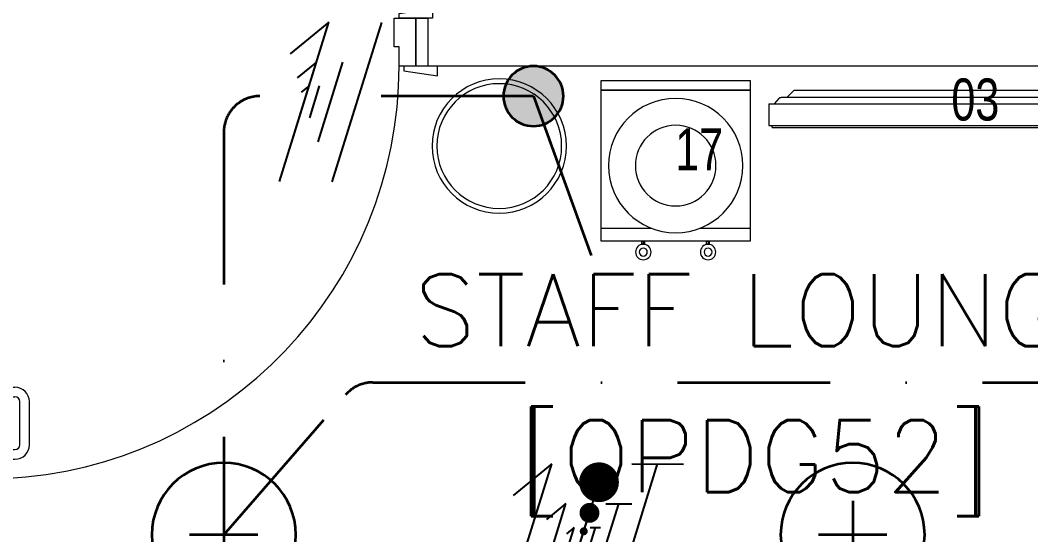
# Model space of a CAD drawing. Header units: inches. Extents: x -12418 to 57169, y -29325 to 19878.
# Drawn here: x 21729 to 23834, y 129 to 1201 of the extents above; entities that cross this region are included whole.
import ezdxf
from ezdxf import colors
from ezdxf.entities.mleader import LeaderData, LeaderLine
from ezdxf.enums import TextEntityAlignment as Align
from ezdxf.math import Vec2, Vec3

# ---------------------------------------------------------------- set-up
doc = ezdxf.new("R2010")
doc.units = ezdxf.units.IN
doc.header["$LTSCALE"] = 25
doc.header["$MEASUREMENT"] = 0
doc.linetypes.add('DASHDOT', pattern=[25.4, 12.7, -6.35, 0, -6.35])
doc.layers.get('0').update_dxf_attribs({"color": 8})
for name, color, linetype, lineweight in [('00-Ground Floor$0$72_EGR_BASE_TEXT', 252, 'Continuous', 5), ('00-Ground Floor$0$72_EGR_EQP_TAG', 142, 'Continuous', 5), ('00-Ground Floor$0$LOADING', 253, 'Continuous', 5), ('00-Ground Floor$0$Walls', 251, 'Continuous', 5), ('00-Ground Floor$0$Wooden Joinery', 251, 'Continuous', 5), ('E-LITE-CIRC-NUMB', 6, 'Continuous', 25), ('E-LITE-CLNG @ 100', 150, 'Continuous', 35), ('E-LITE-CLNG-CNDT', 6, 'DASHDOT', 35), ('E-LITE-CTRL', 6, 'Continuous', 25), ('E-LITE-IDEN', 6, 'Continuous', 25), ('E-LITE-SWCH @ 100', 3, 'Continuous', 35), ('E-LITE-TEXT', 6, 'Continuous', 25), ('E-POWR-WIRE', 6, 'Continuous', 25), ('E-POWR-WIRE @ 100', 6, 'Continuous', 25), ('E-POWR-WIRE @ 20', 6, 'Continuous', 25), ('E-POWR-WIRE @ 50', 6, 'Continuous', 25)]:
    doc.layers.add(name, color=color, linetype=linetype, lineweight=lineweight)
doc.styles.add('00-Ground Floor$0$SIMPLEX', font='SIMPLEX.shx', dxfattribs={"height": 150})
doc.styles.add('00-Ground Floor$0$X3G_ENTITY_257CFD', font='swisscl.ttf', dxfattribs={"height": 200})
doc.styles.add('DC_Elc_Romans', font='elc_romans.shx', dxfattribs={"width": 0.7})
doc.styles.add('DC_Simplex', font='SIMPLEX.shx', dxfattribs={"width": 0.7})

# ---------------------------------------------------------------- blocks, each defined once
blk = doc.blocks.new('00-Ground Floor$0$A$C72370EFE')
at = {"layer": '00-Ground Floor$0$Wooden Joinery'}
for p, q in [((-0.01, -0.04), (-0.02, -0.04)), ((-0.01, -0.03), (-0.01, -0.07)), ((0, -0.03), (-0.01, -0.03)), ((0.04, -0.03), (0.05, -0.03)), ((0.05, -0.03), (0.05, -0.07)), ((0.05, -0.04), (0.06, -0.04)), ((-0.01, -0.06), (-0.02, -0.06)), ((0.05, -0.06), (0.06, -0.06)), ((-0.05, -0.07), (-0.05, -0.16)), ((-0.03, -0.07), (-0.03, -0.16)), ((0, -0.07), (-0.01, -0.07)), ((0.04, -0.07), (0.05, -0.07)), ((0.07, -0.07), (0.07, -0.16)), ((0.09, -0.07), (0.09, -0.16)), ((-0.01, -0.17), (-0.02, -0.17)), ((-0.01, -0.17), (-0.01, -0.19)), ((0.05, -0.17), (0.06, -0.17)), ((0.05, -0.17), (0.05, -0.19)), ((-0.01, -0.19), (-0.02, -0.19)), ((0.05, -0.19), (0.06, -0.19))]:
    blk.add_line(p, q, dxfattribs=at)
for centre, radius, start, end in [((-0.02, -0.07), 0.03, 90, 180), ((0.06, -0.07), 0.03, 0, 90), ((-0.02, -0.07), 0.01, 90, 180), ((0.06, -0.07), 0.01, 0, 90), ((-0.02, -0.16), 0.03, 180, 270), ((-0.02, -0.16), 0.01, 180, 270), ((0.06, -0.16), 0.01, 270, 0), ((0.06, -0.16), 0.03, 270, 0)]:
    blk.add_arc(centre, radius, start, end, dxfattribs=at)
blk = doc.blocks.new('00-Ground Floor$0$A$C5DAD61B4')
at = {"layer": '00-Ground Floor$0$Wooden Joinery'}
for points in [[(80, 959.1), (80, 969.1), (10, 979.1), (10, 959.1)], [(940, 959.1), (940, 969.1), (1010, 979.1), (1010, 959.1)], [(70, 859.1), (70, 849.1), (0, 839.1), (0, 859.1)], [(120, 859.1), (120, 0), (80, 0), (80, 859.1)], [(950, 859.1), (950, 849.1), (1020, 839.1), (1020, 859.1)]]:
    blk.add_lwpolyline(points, close=True, dxfattribs=at)
for points in [[(45, 859.1), (45, 959.1), (20, 959.1), (20, 859.1), (45, 859.1)], [(45, 859.1), (80, 859.1), (80, 899.1), (90, 899.1), (90, 959.1), (45, 959.1), (45, 859.1)], [(975, 859.1), (940, 859.1), (940, 899.1), (930, 899.1), (930, 959.1), (975, 959.1), (975, 859.1)], [(975, 859.1), (975, 959.1), (1000, 959.1), (1000, 859.1), (975, 859.1)]]:
    blk.add_lwpolyline(points, dxfattribs=at)
blk.add_arc((80, 859.1), 860, 272.666, 0, dxfattribs=at)
at = {"layer": '00-Ground Floor$0$Wooden Joinery', "xscale": 999.9999999998854, "yscale": 999.9999999998854, "zscale": 999.9999999998854, "rotation": 180}
blk.add_blockref('00-Ground Floor$0$A$C72370EFE', (120, 0), dxfattribs=at)
blk = doc.blocks.new('00-Ground Floor$0$DM15862C-P')
at = {"lineweight": 0}
for p, q in [((-0.3835, 0), (-0.3983, -0.0149)), ((0.3835, 0), (-0.3835, 0)), ((0.3835, 0), (0.3983, -0.0149)), ((-0.4157, -0.0175), (-0.4256, -0.0287)), ((0.41, -0.0149), (-0.4099, -0.0149)), ((0.4157, -0.0175), (0.4254, -0.0287)), ((-0.4367, -0.0287), (-0.4367, -0.0734)), ((0.4365, -0.0287), (-0.4367, -0.0287)), ((0.4365, -0.0287), (0.4365, -0.0734)), ((0.4365, -0.0734), (-0.4367, -0.0734)), ((-0.4291, -0.078), (-0.4291, -0.0734)), ((0.429, -0.078), (-0.4291, -0.078)), ((0.429, -0.078), (0.429, -0.0734))]:
    blk.add_line(p, q, dxfattribs=at)
for points in [[(-0.4099, -0.0149), (-0.4121, -0.0149), (-0.4141, -0.0158), (-0.4157, -0.0175)], [(0.4157, -0.0175), (0.4141, -0.0158), (0.4121, -0.0149), (0.41, -0.0149)]]:
    blk.add_open_spline(points, degree=3, dxfattribs=at)
blk = doc.blocks.new('00-Ground Floor$0$WATER DISPENSER1')
at = {"layer": '00-Ground Floor$0$LOADING'}
for p, q in [((39.296, -0.3448), (39.1904, -0.3448)), ((39.5004, -0.3448), (39.3949, -0.3448))]:
    blk.add_line(p, q, dxfattribs=at)
for points in [[(39.2749, -0.3183), (39.278, -0.3183), (39.278, -0.3118), (39.2749, -0.3118)], [(39.281, -0.3183), (39.278, -0.3183), (39.278, -0.3118), (39.281, -0.3118)], [(39.4098, -0.3183), (39.4129, -0.3183), (39.4129, -0.3118), (39.4098, -0.3118)], [(39.416, -0.3183), (39.4129, -0.3183), (39.4129, -0.3118), (39.416, -0.3118)], [(39.5004, -0.6333), (39.1904, -0.6333), (39.1904, -0.6529), (39.5004, -0.6529)]]:
    blk.add_lwpolyline(points, close=True, dxfattribs=at)
blk.add_lwpolyline([(39.5004, -0.6333), (39.5004, -0.3183), (39.1904, -0.3183), (39.1904, -0.6333), (39.5004, -0.6333)], dxfattribs=at)
for centre, radius in [((39.278, -0.2956), 0.0161), ((39.278, -0.2956), 0.00834), ((39.4129, -0.2956), 0.0161), ((39.4129, -0.2956), 0.00834), ((39.3454, -0.4758), 0.14), ((39.3454, -0.4758), 0.084)]:
    blk.add_circle(centre, radius, dxfattribs=at)
blk = doc.blocks.new('00-Ground Floor$0$WM00001-P')
at = {"layer": '00-Ground Floor$0$LOADING'}
for radius in [0.14, 0.13]:
    blk.add_circle((0, 0), radius, dxfattribs=at)
blk = doc.blocks.new('00-Ground Floor')
at = {"layer": '00-Ground Floor$0$Walls'}
for p in [(22577.9, 1205.7, 0), (25427.9, 1105.7, 0)]:
    blk.add_line(p, (22577.9, 1105.7, 0), dxfattribs=at)
at = {"layer": '00-Ground Floor$0$LOADING', "extrusion": (-2.24546e-18, -2.24019e-05, -1), "xscale": 1000, "yscale": 1000, "zscale": 1000, "rotation": 270}
blk.add_blockref('00-Ground Floor$0$WM00001-P', (-22726.7, 939.2, 0), dxfattribs=at)
at = {"layer": '00-Ground Floor$0$LOADING', "xscale": -1000, "yscale": 1000, "zscale": 1000, "rotation": 180}
blk.add_blockref('00-Ground Floor$0$WATER DISPENSER1', (-16251.2, 422.7), dxfattribs=at)
at = {"layer": '00-Ground Floor$0$LOADING', "xscale": -1000, "yscale": 1000, "zscale": 1000}
blk.add_blockref('00-Ground Floor$0$DM15862C-P', (23724.5, 1055.7, 0), dxfattribs=at)
at = {"layer": '00-Ground Floor$0$Wooden Joinery'}
blk.add_blockref('00-Ground Floor$0$A$C5DAD61B4', (21577.9, 246.6, 0), dxfattribs=at)
at = {"layer": '00-Ground Floor$0$72_EGR_BASE_TEXT', "char_height": 150, "attachment_point": 2, "style": '00-Ground Floor$0$SIMPLEX'}
for s, insert in [('STAFF LOUNGE', (23285.9, 672.2)), ('[OPDG52]', (23259.3, 368.2, 0))]:
    blk.add_mtext(s, dxfattribs=dict(at, insert=insert))
at = {"layer": '00-Ground Floor$0$72_EGR_EQP_TAG', "char_height": 87.47, "attachment_point": 2, "style": '00-Ground Floor$0$X3G_ENTITY_257CFD'}
for s, insert in [('03', (23718.4, 1080, 0)), ('17', (23143.2, 976.2, 0))]:
    blk.add_mtext(s, dxfattribs=dict(at, insert=insert))
blk = doc.blocks.new('DC_LT-CL-Point')
for p, q in [((0, -0.711), (0, 0.711)), ((0.711, 0), (-0.711, 0))]:
    blk.add_line(p, q)
blk.add_circle((0, 0), 1.5)
at = {"layer": 'E-LITE-CIRC-NUMB', "style": 'DC_Simplex', "width": 0.7, "flags": 8}
blk.add_attdef('CIRCUIT', text='', height=2, rotation=360, dxfattribs=at).set_placement((-3.364, 1.5), align=Align.RIGHT)
at = {"layer": 'E-LITE-CTRL', "style": 'DC_Simplex', "width": 0.7, "flags": 8}
blk.add_attdef('CONTROL', (3.364, -3.498), '', height=2, rotation=360, dxfattribs=at)
at = {"layer": 'E-LITE-IDEN', "style": 'DC_Simplex', "width": 0.7, "flags": 8}
blk.add_attdef('TYPE', (3.364, 1.5), '', height=2, rotation=360, dxfattribs=at)
blk = doc.blocks.new('*U48')
blk.add_hatch(color=256).paths.add_polyline_path([(0.625, 0.625, 1), (-0.625, 0.625, 1)])
blk.add_line((0, 0.625), (1.2, 3.947))
blk.add_circle((0, 0.625), 0.625)
at = {"layer": 'E-LITE-CTRL', "style": 'DC_Simplex', "width": 0.7, "flags": 8}
blk.add_attdef('CONTROL', (-26.627, -10.116), '', height=2, rotation=360, dxfattribs=at)
at = {"layer": 'E-LITE-IDEN', "style": 'DC_Simplex', "width": 0.7, "flags": 8}
blk.add_attdef('TYPE', text='', height=2, rotation=360, dxfattribs=at).set_placement((-31.991, -10.116), align=Align.RIGHT)
blk = doc.blocks.new('DC_Arrow-ArrowEllipse')
at = {"color": 0}
blk.add_ellipse((0, 0), major_axis=(0.4, 0), ratio=0.4, dxfattribs=at)
at = {"color": 0, "ltscale": 0.5}
blk.add_solid([(-1.4, 0.167), (-0.4, 0), (-1.4, -0.167)], dxfattribs=at)
blk = doc.blocks.new('*U79')
for p, q in [((-0.515, -1.66), (0.515, 1.66)), ((0.515, 1.66), (-0.287, 1.001)), ((0.587, -1.663), (1.617, 1.658))]:
    blk.add_line(p, q)
blk = doc.blocks.new('*U593')
at = {"layer": 'E-POWR-WIRE @ 100', "xscale": 100, "yscale": 100, "zscale": 100}
blk.add_blockref('*U79', (22320.1, 1031.2, 0), dxfattribs=at)
at = {"layer": 'E-POWR-WIRE @ 20', "xscale": 20, "yscale": 20, "zscale": 20}
blk.add_blockref('*U79', (22320.1, 1031.2, 0), dxfattribs=at)
at = {"layer": 'E-POWR-WIRE @ 50', "xscale": 50, "yscale": 50, "zscale": 50}
blk.add_blockref('*U79', (22320.1, 1031.2, 0), dxfattribs=at)
blk = doc.blocks.new('*U76')
for p, q in [((-1.617, -1.658), (-0.587, 1.663)), ((-0.587, 1.663), (-1.389, 1.004)), ((-0.515, -1.66), (0.515, 1.66)), ((0.587, -1.663), (1.617, 1.658)), ((1.078, 1.659), (2.157, 1.657))]:
    blk.add_line(p, q)
at = {"const_width": 0.414}
blk.add_lwpolyline([(0.19, 1.278, 1), (0.604, 1.277, 1)], format="xyb", close=True, dxfattribs=at)
blk = doc.blocks.new('*U661')
at = {"layer": 'E-POWR-WIRE @ 100', "xscale": 100, "yscale": 100, "zscale": 100}
blk.add_blockref('*U76', (22894.8, 110.9), dxfattribs=at)
at = {"layer": 'E-POWR-WIRE @ 20', "xscale": 20, "yscale": 20, "zscale": 20}
blk.add_blockref('*U76', (22894.8, 110.9), dxfattribs=at)
at = {"layer": 'E-POWR-WIRE @ 50', "xscale": 50, "yscale": 50, "zscale": 50}
blk.add_blockref('*U76', (22894.8, 110.9), dxfattribs=at)

msp = doc.modelspace()

# ---------------------------------------------------------------- linework, layer by layer
at = {"layer": 'E-LITE-CLNG-CNDT', "elevation": 0}
for points in [[(22797.9, 1043.2), (22227.9, 1043.2, 0.414214), (22152.9, 968.2), (22152.9, 129.1)], [(22152.9, 129.1), (22406.6, 420.8, -0.217044), (22463.2, 446.6), (26022.9, 446.6, 0.414214), (26097.9, 521.6), (26097.9, 696.6)]]:
    msp.add_lwpolyline(points, format="xyb", dxfattribs=at)

# ---------------------------------------------------------------- block references
at = {"layer": 'E-LITE-CLNG @ 100'}
ref = msp.add_blockref('DC_LT-CL-Point', (22152.9, 129.1, 0), dxfattribs=dict(at, xscale=-100, yscale=100, zscale=100, rotation=180))
ref.add_attrib('TYPE', 'LD3', (21597.2, -247, 0), dxfattribs={"layer": 'E-LITE-IDEN', "height": 200, "rotation": 0, "style": 'DC_Simplex', "width": 0.7, "flags": 8})
ref = msp.add_blockref('DC_LT-CL-Point', (23462.9, 129.1, 0), dxfattribs=dict(at, xscale=-100, yscale=100, zscale=100, rotation=180))
ref.add_attrib('TYPE', 'LD3', (22907.2, -247, 0), dxfattribs={"layer": 'E-LITE-IDEN', "height": 200, "rotation": 0, "style": 'DC_Simplex', "width": 0.7, "flags": 8})
at = {"layer": 'E-LITE-CLNG-CNDT'}
msp.add_blockref('00-Ground Floor', (0, 0), dxfattribs=at)
at = {"layer": 'E-LITE-SWCH @ 100', "xscale": -100, "yscale": 100, "zscale": 100, "rotation": 180}
msp.add_blockref('*U48', (22797.9, 1105.7, 0), dxfattribs=at)
at = {"layer": 'E-POWR-WIRE'}
for name in ['*U593', '*U661']:
    msp.add_blockref(name, (0, 0), dxfattribs=at)

# ---------------------------------------------------------------- leaders
at = {"layer": 'E-LITE-TEXT'}
ml = msp.add_multileader_mtext('Standard', dxfattribs=at)
ml.set_content('TO LP-GF/L18', color=256, style='DC_Elc_Romans')
ml.set_leader_properties(color=45)
ml.set_arrow_properties(name='DC_Arrow-ArrowEllipse')
ml.build(insert=Vec2(0, 0))
ml.multileader.update_dxf_attribs({"dogleg_length": 2, "arrow_head_size": 200, "scale": 100})
ctx = ml.context
ctx.base_point, ctx.scale, ctx.char_height, ctx.arrow_head_size, ctx.landing_gap_size, ctx.plane_origin = Vec3(21800, 1346.8), 100, 200, 200, 200, Vec3(11521, 5620.1)
notes = []
notes.append((ctx, [(0, (1, 1, 0), (21600, 1346.8), (1, 0), 200, [(0, [(21060.9, 1800)], 0, [])])]))
ctx.mtext.insert, ctx.mtext.flow_direction = Vec3(22000, 1480.2), 5
for ctx, leaders in notes:
    for number, flags, end, landing, length, lines in leaders:
        leader = LeaderData()
        leader.index, (leader.has_last_leader_line, leader.has_dogleg_vector, leader.attachment_direction) = number, flags
        leader.last_leader_point, leader.dogleg_vector, leader.dogleg_length = Vec3(end), Vec3(landing), length
        for number, points, colour, breaks in lines:
            line = LeaderLine()
            line.index, line.vertices, line.color, line.breaks = number, Vec3.list(points), colors.encode_raw_color(colour), breaks
            leader.lines.append(line)
        ctx.leaders.append(leader)

doc.saveas('drawing.dxf')
